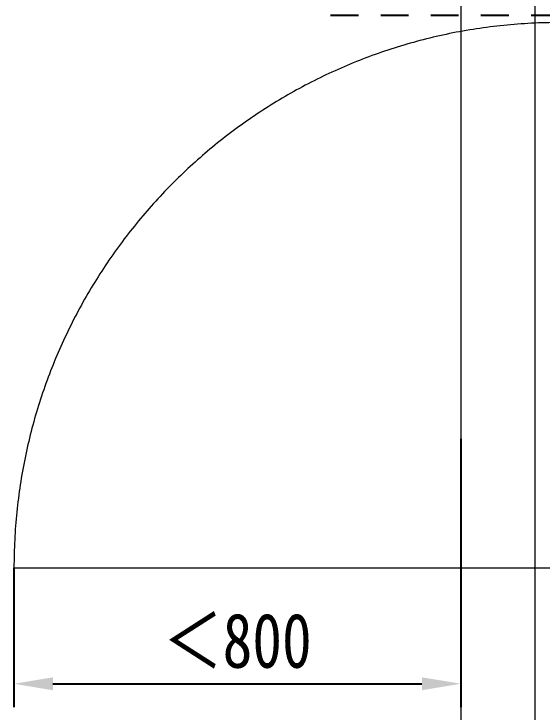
# Model space of a CAD drawing. Header units: millimetres. Extents: x 0 to 87554, y -20854 to 20404.
# Drawn here: x 6411 to 7123, y 5223 to 6164 of the extents above; entities that cross this region are included whole.
import ezdxf

# ---------------------------------------------------------------- set-up
doc = ezdxf.new("R2010")
doc.units = ezdxf.units.MM
for name, pattern in [('CENTER', [50.8, 31.75, -6.35, 6.35, -6.35]), ('HIDDEN', [9.525, 6.35, -3.175]), ('JIS_02_0.7', [1.35, 0.75, -0.6])]:
    doc.linetypes.add(name, pattern=pattern)
doc.layers.get('0').update_dxf_attribs({"lineweight": 15})
doc.layers.get('Defpoints').update_dxf_attribs({"lineweight": 15})
doc.layers.add('2', color=4, linetype='CENTER')
doc.layers.add('THICK', color=7, linetype='Continuous', lineweight=0)
doc.styles.add('仿宋', font='', dxfattribs={"width": 0.8})
doc.styles.get('仿宋').set_extended_font_data('仿宋_gb2312')
doc.dimstyles.new('12倍', dxfattribs={"dimscale": 21, "dimtxt": 3.5, "dimasz": 2.5, "dimexe": 1.5, "dimexo": 0, "dimgap": 1, "dimtad": 1, "dimtoh": 1, "dimdsep": 46, "dimtxsty": '仿宋', "dimcen": 2.5, "dimdle": 5, "dimclrd": 4, "dimclre": 4, "dimclrt": 3, "dimadec": 0, "dimazin": 0, "dimtfac": 1, "dimtmove": 0, "dimatfit": 3, "dimfxl": 1, "dimtolj": 1, "dimarcsym": 0})

# ---------------------------------------------------------------- blocks, each defined once
blk = doc.blocks.new('ty7')
at = {"color": 107, "linetype": 'HIDDEN', "ltscale": 200}
blk.add_line((0, -71.51), (0, 663.49), dxfattribs=at)
blk.add_arc((0, 663.49), 735, 180, 270, dxfattribs=at)
blk = doc.blocks.new('*D173')
at = {"layer": 'Defpoints', "color": 0, "lineweight": -3}
for p in [(7013.39, 5591.2), (6411.39, 5417.56), (7013.39, 5261.22)]:
    blk.add_point(p, dxfattribs=at)
at = {"layer": 'THICK', "color": 4, "linetype": 'Continuous', "lineweight": -2}
for p, q in [((7013.39, 5591.2), (7013.39, 5229.72)), ((6411.39, 5417.56), (6411.39, 5229.72)), ((6463.89, 5261.22), (6960.89, 5261.22))]:
    blk.add_line(p, q, dxfattribs=at)
at = {"layer": 'THICK', "color": 4, "lineweight": -3}
for points in [[(6463.89, 5269.97), (6463.89, 5252.47), (6411.39, 5261.22)], [(6960.89, 5269.97), (6960.89, 5252.47), (7013.39, 5261.22)]]:
    blk.add_solid(points, dxfattribs=at)
at = {"layer": 'THICK', "color": 3, "lineweight": -3, "insert": (6712.39, 5318.97), "char_height": 73.5, "attachment_point": 5, "style": '仿宋'}
blk.add_mtext('\\A1;＜800', dxfattribs=at)

msp = doc.modelspace()

# ---------------------------------------------------------------- linework, layer by layer
msp.add_lwpolyline([(7113.387, 7219.757), (7013.387, 7219.757), (7013.387, 5105.757), (7113.387, 5105.757)], close=True)
at = {"layer": '2', "color": 1, "linetype": 'JIS_02_0.7', "ltscale": 50}
msp.add_line((6837.976, 6162.757), (13206.433, 6162.757), dxfattribs=at)

# ---------------------------------------------------------------- block references
at = {"rotation": 270}
msp.add_blockref('ty7', (6482.898, 5417.557), dxfattribs=at)

# ---------------------------------------------------------------- dimensions: what is measured, and where the dimension line sits
at = {"layer": 'THICK', "lineweight": -3}
dim = msp.add_linear_dim(base=(7013.387, 5261.22), p1=(6411.387, 5417.557), p2=(7013.387, 5591.203), text='＜800', dimstyle='12倍', dxfattribs=at)
dim.commit()
dim.dimension.update_dxf_attribs({"geometry": '*D173', "text_midpoint": (6712.387, 5318.97)})

doc.saveas('drawing.dxf')
